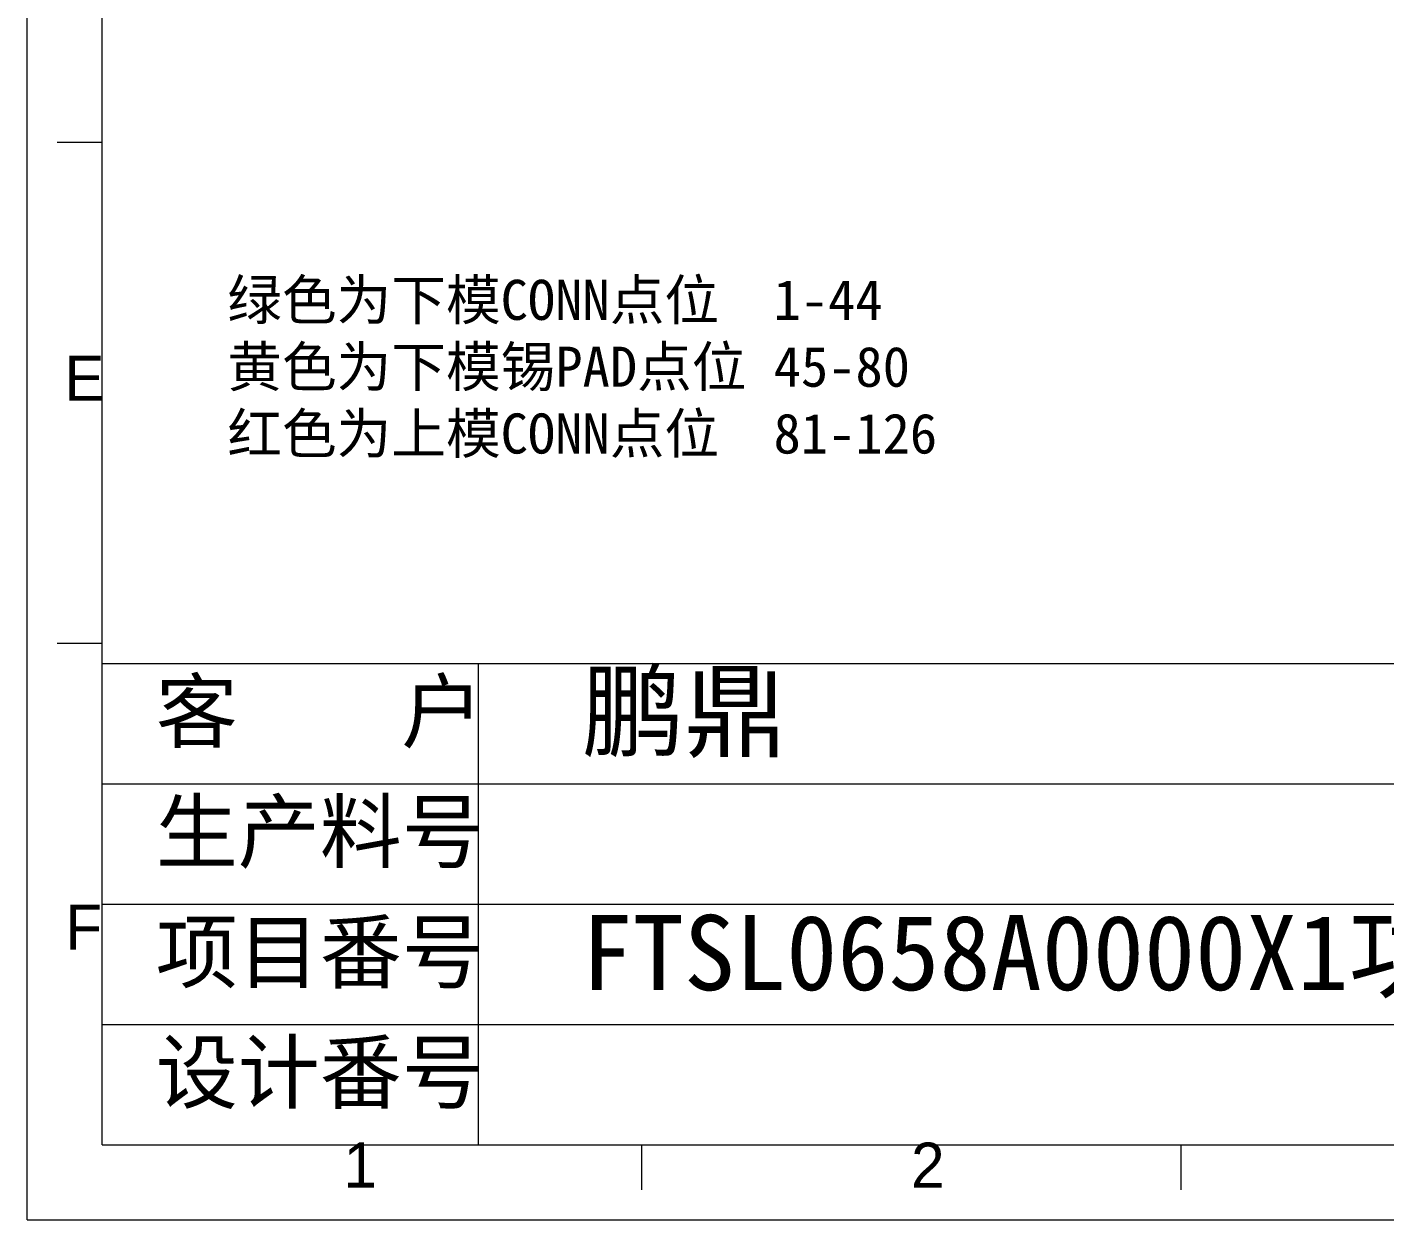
# Model space of a CAD drawing. Header units: millimetres. Extents: x 17 to 508, y 150 to 618.
# Drawn here: x 62 to 197.5, y 150.2 to 269.2 of the extents above; entities that cross this region are included whole.
import ezdxf

# ---------------------------------------------------------------- set-up
doc = ezdxf.new("R2010")
doc.units = ezdxf.units.MM
doc.layers.add('00点位图', color=100, linetype='Continuous')
doc.layers.add('设计图框', color=120, linetype='Continuous')
doc.styles.add('SLDTEXTSTYLE0', font='simhei.ttf', dxfattribs={"bigfont": 'bigfont'})
doc.styles.add('SLDTEXTSTYLE1', font='', dxfattribs={"bigfont": 'bigfont'})
doc.styles.get("Standard").update_dxf_attribs({"font": ''})
doc.styles.get('SLDTEXTSTYLE1').set_extended_font_data('汉仪长仿宋体')
doc.styles.get('Standard').set_extended_font_data('SimSun')

# ---------------------------------------------------------------- blocks, each defined once
blk = doc.blocks.new('YHD点位图')
at = {"layer": '00点位图', "color": 4, "linetype": 'Continuous', "lineweight": 18}
for p, q in [((1662.795, 1236.327), (1662.795, 1446.327)), ((1667.795, 1241.327), (1667.795, 1441.327)), ((1667.795, 1307.994), (1664.795, 1307.994)), ((1667.795, 1274.661), (1664.795, 1274.661)), ((1667.795, 1273.327), (1954.795, 1273.327)), ((1692.795, 1273.327), (1692.795, 1241.327)), ((1667.795, 1265.327), (1954.795, 1265.327)), ((1667.795, 1257.327), (1954.795, 1257.327)), ((1667.795, 1249.327), (1954.795, 1249.327)), ((1667.795, 1241.327), (1954.795, 1241.327)), ((1703.67, 1241.327), (1703.67, 1238.327)), ((1739.55, 1241.327), (1739.55, 1238.327)), ((1662.795, 1236.327), (1959.795, 1236.327))]:
    blk.add_line(p, q, dxfattribs=at)
at = {"layer": '00点位图', "color": 4, "linetype": 'Continuous', "lineweight": 0, "char_height": 3, "attachment_point": 1, "style": 'SLDTEXTSTYLE1'}
for s, insert in [('E', (1665.266, 1293.81)), ('F', (1665.334, 1257.295)), ('1', (1683.841, 1241.475)), ('2', (1721.61, 1241.462))]:
    blk.add_mtext(s, dxfattribs=dict(at, insert=insert))
at = {"layer": '00点位图', "color": 4, "linetype": 'Continuous', "lineweight": 18, "char_height": 4, "width": 22.58248, "attachment_point": 1, "style": 'SLDTEXTSTYLE0'}
for s, insert in [('{\\fSimSun|b0|i0|c134|p2;\\C6;客    户}', (1671.352, 1272.153)), ('{\\fSimSun|b0|i0|c134|p2;\\C3;生产料号}', (1671.352, 1264.153)), ('{\\fSimSun|b0|i0|c134|p2;\\C4;项目番号}', (1671.352, 1256.153)), ('{\\fSimSun|b0|i0|c134|p2;\\C1;设计番号}', (1671.352, 1248.153))]:
    blk.add_mtext(s, dxfattribs=dict(at, insert=insert))

msp = doc.modelspace()

# ---------------------------------------------------------------- block references
at = {"layer": '设计图框', "xscale": 1.5, "yscale": 1.5, "zscale": 1.5}
msp.add_blockref('YHD点位图', (-2432.17, -1704.34), dxfattribs=at)

# ---------------------------------------------------------------- texts
at = {"layer": '00点位图', "insert": (82, 243.95), "char_height": 4, "width": 103.1703, "attachment_point": 1}
msp.add_mtext('绿色为下模CONN点位  1-44\\P{\\C2;黄色为下模锡PAD点位 45-80\\P\\C1;红色为上模CONN点位  81-126}', dxfattribs=at)
at = {"layer": '设计图框', "char_height": 7.5, "attachment_point": 1}
for s, insert, width in [('{\\C6;鹏鼎}', (117.37, 204.65), 29.245), ('{\\C6;FTSL0658A0000X1功能测修改}', (117.37, 180.57), 160.0059)]:
    msp.add_mtext(s, dxfattribs=dict(at, insert=insert, width=width))

doc.saveas('drawing.dxf')
